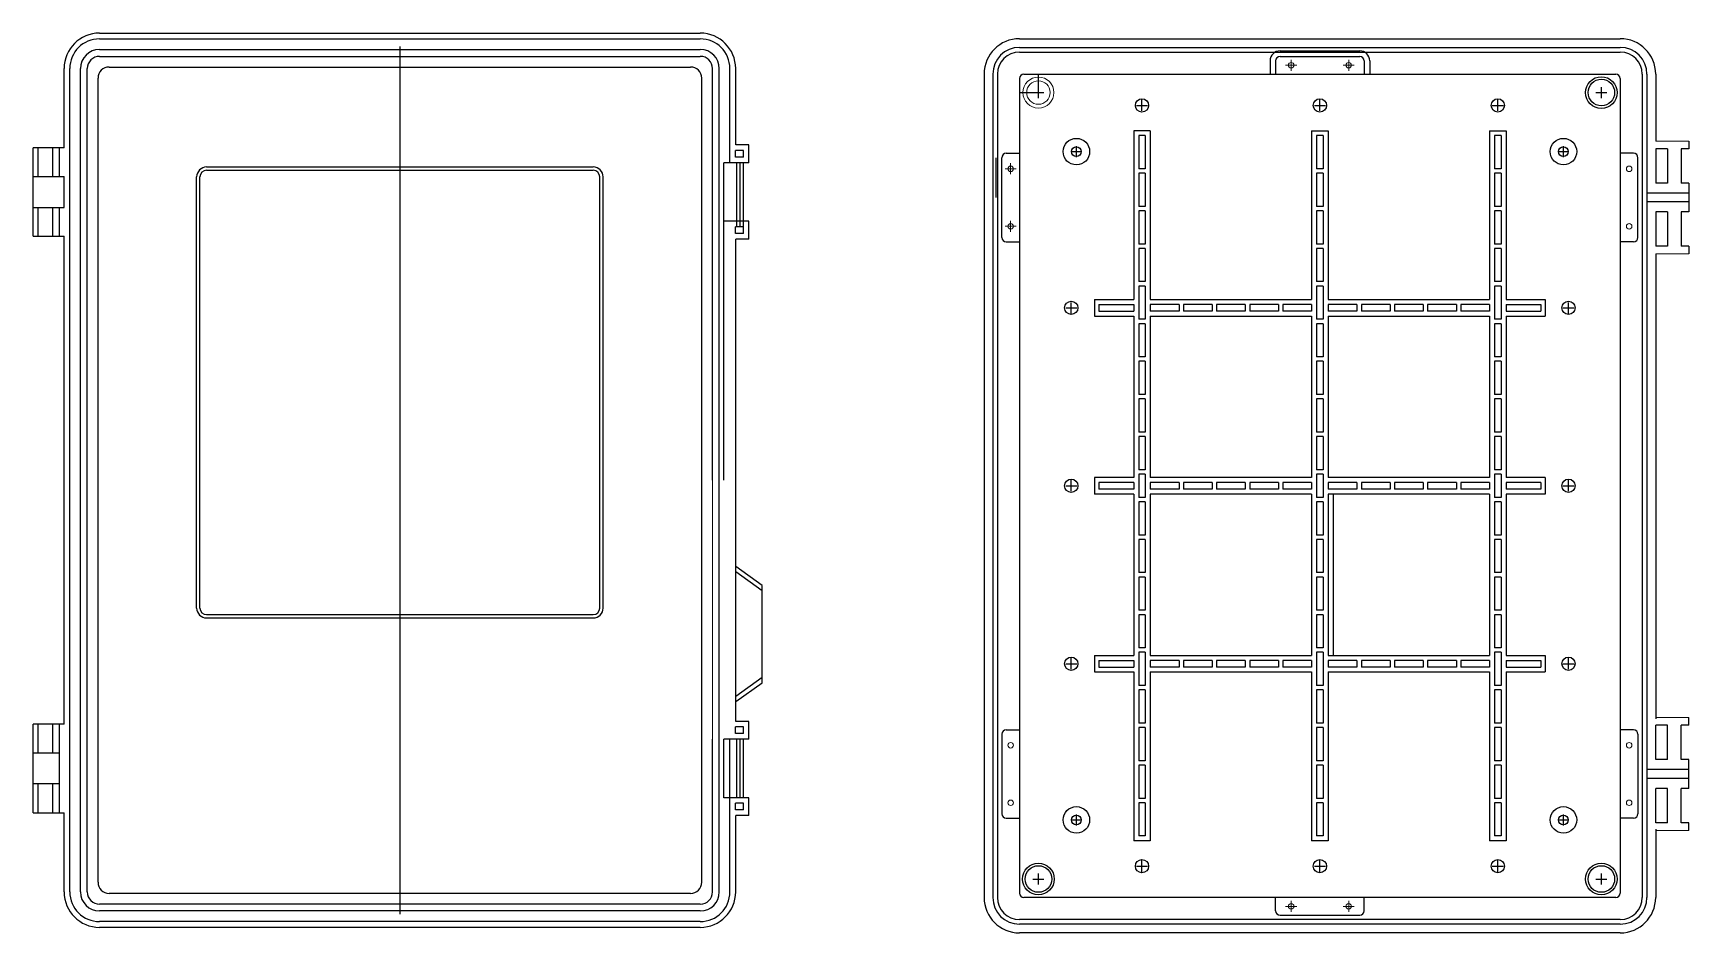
# Model space of a CAD drawing. Header units: millimetres. Extents: x 6926 to 7674, y 266 to 672.
import ezdxf

# ---------------------------------------------------------------- set-up
doc = ezdxf.new("R2010")
doc.units = ezdxf.units.MM

msp = doc.modelspace()

# ---------------------------------------------------------------- linework, layer by layer
at = {"color": 7}
for p, q in [((6955.64, 672.34), (7227.14, 672.34)), ((6955.64, 669.74), (7227.14, 669.74)), ((7091.39, 666.34), (7091.39, 274.24)), ((6955.64, 664.94), (7227.14, 664.94)), ((6955.64, 661.84), (7227.14, 661.84)), ((6939.64, 620.54), (6939.64, 656.34)), ((6942.24, 284.24), (6942.24, 656.34)), ((6947.04, 284.24), (6947.04, 656.34)), ((6950.14, 284.24), (6950.14, 656.34)), ((6954.99, 288.59), (6954.99, 651.99)), ((6959.99, 656.99), (7222.79, 656.99)), ((7227.79, 288.59), (7227.79, 651.99)), ((7232.64, 470.29), (7232.64, 656.34)), ((7235.74, 470.29), (7235.74, 656.34)), ((7240.54, 613.79), (7240.54, 656.34)), ((7243.14, 621.79), (7243.14, 656.34)), ((7249.14, 621.79), (7243.14, 621.79)), ((7249.14, 613.79), (7249.14, 621.79)), ((6925.64, 580.54), (6925.64, 620.54)), ((6939.64, 620.54), (6925.64, 620.54)), ((6927.89, 607.54), (6927.89, 620.54)), ((6927.89, 607.54), (6927.89, 620.54)), ((6934.59, 607.54), (6934.59, 620.54)), ((6937.64, 607.54), (6937.64, 620.54)), ((7237.79, 470.29), (7237.79, 613.79)), ((7249.14, 613.79), (7237.79, 613.79)), ((7246.64, 619.29), (7242.99, 619.29)), ((7242.99, 616.29), (7242.99, 619.29)), ((7246.64, 616.29), (7242.99, 616.29)), ((7243.64, 584.79), (7243.64, 613.79)), ((7245.14, 584.79), (7245.14, 613.79)), ((7246.64, 616.29), (7246.64, 619.29)), ((7246.64, 584.79), (7246.64, 613.79)), ((6925.64, 607.54), (6939.64, 607.54)), ((6939.64, 593.54), (6939.64, 607.54)), ((6999.54, 412.54), (6999.54, 607.34)), ((7001.04, 412.54), (7001.04, 607.34)), ((7004.04, 611.84), (7178.74, 611.84)), ((7004.04, 610.34), (7178.74, 610.34)), ((7181.74, 412.54), (7181.74, 607.34)), ((7183.24, 412.54), (7183.24, 607.34)), ((6925.64, 593.54), (6939.64, 593.54)), ((6927.89, 580.54), (6927.89, 593.54)), ((6927.89, 580.54), (6927.89, 593.54)), ((6934.59, 580.54), (6934.59, 593.54)), ((6937.64, 580.54), (6937.64, 593.54)), ((7235.74, 353.29), (7235.74, 587.29)), ((7240.49, 587.29), (7237.79, 587.29)), ((7249.14, 587.29), (7240.49, 587.29)), ((7246.64, 584.79), (7242.99, 584.79)), ((7242.99, 581.79), (7242.99, 584.79)), ((7246.64, 581.79), (7246.64, 584.79)), ((7249.14, 579.29), (7249.14, 587.29)), ((6925.64, 580.54), (6939.64, 580.54)), ((6939.64, 470.29), (6939.64, 580.54)), ((7246.64, 581.79), (7242.99, 581.79)), ((7243.14, 361.29), (7243.14, 579.29)), ((7249.14, 579.29), (7243.14, 579.29)), ((6939.64, 360.04), (6939.64, 575.54)), ((7255.14, 422.79), (7243.14, 431.29)), ((7255.14, 420.34), (7243.14, 428.84)), ((7255.14, 378.79), (7255.14, 422.79)), ((7004.04, 409.54), (7178.74, 409.54)), ((7004.04, 408.04), (7178.74, 408.04)), ((7243.14, 372.74), (7255.14, 381.24)), ((7243.14, 370.29), (7255.14, 378.79)), ((6925.64, 333.04), (6925.64, 360.04)), ((6939.64, 360.04), (6925.64, 360.04)), ((6927.89, 347.04), (6927.89, 360.04)), ((6934.59, 347.04), (6934.59, 360.04)), ((6937.64, 333.04), (6937.64, 360.04)), ((7249.14, 361.29), (7243.14, 361.29)), ((7249.14, 353.29), (7249.14, 361.29)), ((7232.64, 284.24), (7232.64, 353.29)), ((7235.74, 284.24), (7235.74, 353.29)), ((7249.14, 353.29), (7237.79, 353.29)), ((7237.79, 326.79), (7237.79, 353.29)), ((7240.54, 284.24), (7240.54, 353.29)), ((7246.64, 358.79), (7242.99, 358.79)), ((7242.99, 355.79), (7242.99, 358.79)), ((7246.64, 355.79), (7242.99, 355.79)), ((7243.64, 326.79), (7243.64, 353.29)), ((7245.14, 326.79), (7245.14, 353.29)), ((7246.64, 355.79), (7246.64, 358.79)), ((7246.64, 326.79), (7246.64, 353.29)), ((6925.64, 347.04), (6937.64, 347.04)), ((6925.64, 320.04), (6925.64, 333.04)), ((6937.64, 333.04), (6925.64, 333.04)), ((6927.89, 320.04), (6927.89, 333.04)), ((6934.59, 320.04), (6934.59, 333.04)), ((6937.64, 320.04), (6937.64, 333.04)), ((7249.14, 326.79), (7237.79, 326.79)), ((7246.64, 324.29), (7242.99, 324.29)), ((7242.99, 321.29), (7242.99, 324.29)), ((7246.64, 321.29), (7246.64, 324.29)), ((7249.14, 318.79), (7249.14, 326.79)), ((6925.64, 320.04), (6939.64, 320.04)), ((6939.64, 284.24), (6939.64, 320.04)), ((7246.64, 321.29), (7242.99, 321.29)), ((7243.14, 284.24), (7243.14, 318.79)), ((7249.14, 318.79), (7243.14, 318.79)), ((7227.14, 278.74), (6955.64, 278.74)), ((7222.79, 283.59), (6959.99, 283.59)), ((7227.14, 275.64), (6955.64, 275.64)), ((7227.14, 270.84), (6955.64, 270.84)), ((7227.14, 268.24), (6955.64, 268.24))]:
    msp.add_line(p, q, dxfattribs=at)
for p, q in [((7371.41, 669.83), (7642.91, 669.83)), ((7371.41, 665.88), (7642.91, 665.88)), ((7371.41, 663.78), (7642.91, 663.78)), ((7484.66, 659.83), (7484.66, 653.83)), ((7487.16, 659.83), (7487.16, 653.83)), ((7489.16, 664.33), (7525.16, 664.33)), ((7489.16, 661.83), (7525.16, 661.83)), ((7527.16, 659.83), (7527.16, 653.83)), ((7529.66, 659.83), (7529.66, 653.83)), ((7355.41, 653.83), (7355.41, 612.03)), ((7359.36, 653.83), (7359.36, 281.73)), ((7361.46, 653.83), (7361.46, 281.73)), ((7371.41, 651.83), (7371.41, 605.78)), ((7373.41, 653.83), (7640.91, 653.83)), ((7379.96, 642.98), (7379.96, 653.83)), ((7642.91, 651.83), (7642.91, 337.53)), ((7642.91, 651.83), (7642.91, 605.78)), ((7652.86, 653.83), (7652.86, 281.73)), ((7654.96, 653.83), (7654.96, 281.73)), ((7658.91, 653.83), (7658.91, 623.53)), ((7371.41, 645.48), (7371.41, 337.53)), ((7371.41, 645.48), (7382.46, 645.48)), ((7631.86, 645.48), (7636.86, 645.48)), ((7634.36, 642.98), (7634.36, 647.98)), ((7424.26, 639.68), (7429.26, 639.68)), ((7426.76, 637.18), (7426.76, 642.18)), ((7504.66, 639.68), (7509.66, 639.68)), ((7507.16, 637.18), (7507.16, 642.18)), ((7585.06, 639.68), (7590.06, 639.68)), ((7587.56, 637.18), (7587.56, 642.18)), ((7397.11, 616.28), (7397.11, 621.28)), ((7423.01, 628.18), (7423.01, 551.93)), ((7430.51, 628.18), (7423.01, 628.18)), ((7428.26, 626.03), (7425.26, 626.03)), ((7425.26, 626.03), (7425.26, 611.03)), ((7428.26, 626.03), (7428.26, 611.03)), ((7430.51, 628.18), (7430.51, 551.93)), ((7503.41, 628.18), (7510.91, 628.18)), ((7503.41, 628.18), (7503.41, 551.93)), ((7505.66, 626.03), (7505.66, 611.03)), ((7508.66, 626.03), (7505.66, 626.03)), ((7508.66, 626.03), (7508.66, 611.03)), ((7510.91, 628.18), (7510.91, 551.93)), ((7583.81, 628.18), (7583.81, 551.93)), ((7583.81, 628.18), (7591.31, 628.18)), ((7589.06, 626.03), (7586.06, 626.03)), ((7586.06, 626.03), (7586.06, 611.03)), ((7589.06, 626.03), (7589.06, 611.03)), ((7591.31, 628.18), (7591.31, 551.93)), ((7617.21, 616.28), (7617.21, 621.28)), ((7673.91, 623.53), (7673.91, 620.03)), ((7360.91, 598.03), (7360.91, 616.03)), ((7363.41, 598.03), (7363.41, 616.03)), ((7365.41, 618.03), (7371.41, 618.03)), ((7394.61, 618.78), (7399.61, 618.78)), ((7614.71, 618.78), (7619.71, 618.78)), ((7648.91, 618.03), (7642.91, 618.03)), ((7650.91, 598.03), (7650.91, 616.03)), ((7658.91, 620.03), (7658.91, 604.53)), ((7664.21, 620.03), (7658.91, 620.03)), ((7664.21, 620.03), (7664.21, 604.53)), ((7673.91, 620.03), (7670.41, 620.03)), ((7670.41, 620.03), (7670.41, 604.53)), ((7355.41, 612.03), (7355.41, 323.53)), ((7428.26, 611.03), (7425.26, 611.03)), ((7425.26, 609.03), (7425.26, 594.03)), ((7428.26, 609.03), (7425.26, 609.03)), ((7428.26, 609.03), (7428.26, 594.03)), ((7508.66, 611.03), (7505.66, 611.03)), ((7508.66, 609.03), (7505.66, 609.03)), ((7505.66, 609.03), (7505.66, 594.03)), ((7508.66, 609.03), (7508.66, 594.03)), ((7589.06, 611.03), (7586.06, 611.03)), ((7586.06, 609.03), (7586.06, 594.03)), ((7589.06, 609.03), (7586.06, 609.03)), ((7589.06, 609.03), (7589.06, 594.03)), ((7673.91, 600.03), (7654.86, 600.03)), ((7664.21, 604.53), (7658.91, 604.53)), ((7673.91, 604.53), (7670.41, 604.53)), ((7673.91, 604.53), (7673.91, 591.53)), ((7363.41, 580.03), (7363.41, 598.03)), ((7428.26, 594.03), (7425.26, 594.03)), ((7428.26, 592.03), (7425.26, 592.03)), ((7425.26, 592.03), (7425.26, 577.03)), ((7428.26, 592.03), (7428.26, 577.03)), ((7508.66, 594.03), (7505.66, 594.03)), ((7505.66, 592.03), (7505.66, 577.03)), ((7508.66, 592.03), (7505.66, 592.03)), ((7508.66, 592.03), (7508.66, 577.03)), ((7589.06, 594.03), (7586.06, 594.03)), ((7589.06, 592.03), (7586.06, 592.03)), ((7586.06, 592.03), (7586.06, 577.03)), ((7589.06, 592.03), (7589.06, 577.03)), ((7650.91, 580.03), (7650.91, 598.03)), ((7673.91, 596.03), (7654.86, 596.03)), ((7658.91, 591.53), (7658.91, 576.03)), ((7664.21, 591.53), (7658.91, 591.53)), ((7664.21, 591.53), (7664.21, 576.03)), ((7670.41, 591.53), (7670.41, 576.03)), ((7673.91, 591.53), (7670.41, 591.53)), ((7365.41, 578.03), (7371.41, 578.03)), ((7428.26, 577.03), (7425.26, 577.03)), ((7508.66, 577.03), (7505.66, 577.03)), ((7589.06, 577.03), (7586.06, 577.03)), ((7648.91, 578.03), (7642.91, 578.03)), ((7428.26, 575.03), (7425.26, 575.03)), ((7425.26, 575.03), (7425.26, 560.03)), ((7428.26, 575.03), (7428.26, 560.03)), ((7505.66, 575.03), (7505.66, 560.03)), ((7508.66, 575.03), (7505.66, 575.03)), ((7508.66, 575.03), (7508.66, 560.03)), ((7589.06, 575.03), (7586.06, 575.03)), ((7586.06, 575.03), (7586.06, 560.03)), ((7589.06, 575.03), (7589.06, 560.03)), ((7664.21, 576.03), (7658.91, 576.03)), ((7658.91, 572.53), (7658.91, 362.53)), ((7673.91, 576.03), (7670.41, 576.03)), ((7673.91, 576.03), (7673.91, 572.53)), ((7428.26, 560.03), (7425.26, 560.03)), ((7425.26, 558.03), (7425.26, 543.03)), ((7428.26, 558.03), (7425.26, 558.03)), ((7428.26, 558.03), (7428.26, 543.03)), ((7508.66, 560.03), (7505.66, 560.03)), ((7508.66, 558.03), (7505.66, 558.03)), ((7505.66, 558.03), (7505.66, 543.03)), ((7508.66, 558.03), (7508.66, 543.03)), ((7589.06, 560.03), (7586.06, 560.03)), ((7586.06, 558.03), (7586.06, 543.03)), ((7589.06, 558.03), (7586.06, 558.03)), ((7589.06, 558.03), (7589.06, 543.03)), ((7392.31, 548.18), (7397.31, 548.18)), ((7394.81, 545.68), (7394.81, 550.68)), ((7405.31, 551.93), (7423.01, 551.93)), ((7405.31, 551.93), (7405.31, 544.43)), ((7407.31, 549.68), (7407.31, 546.68)), ((7407.31, 549.68), (7423.01, 549.68)), ((7407.31, 546.68), (7423.01, 546.68)), ((7423.01, 549.68), (7423.01, 546.68)), ((7430.51, 551.93), (7503.41, 551.93)), ((7443.49, 549.68), (7430.51, 549.68)), ((7430.51, 549.68), (7430.51, 548.18)), ((7430.51, 548.18), (7430.51, 546.68)), ((7443.49, 546.68), (7430.51, 546.68)), ((7443.49, 549.68), (7443.49, 546.68)), ((7445.49, 549.68), (7445.49, 546.68)), ((7458.47, 549.68), (7445.49, 549.68)), ((7446.58, 549.68), (7445.49, 549.68)), ((7458.47, 546.68), (7445.49, 546.68)), ((7446.58, 546.68), (7445.49, 546.68)), ((7458.47, 549.68), (7458.47, 546.68)), ((7473.45, 549.68), (7460.47, 549.68)), ((7460.47, 549.68), (7460.47, 546.68)), ((7473.45, 546.68), (7460.47, 546.68)), ((7464.81, 546.68), (7460.47, 546.68)), ((7473.45, 549.68), (7473.45, 546.68)), ((7475.45, 549.68), (7475.45, 546.68)), ((7488.43, 549.68), (7475.45, 549.68)), ((7488.43, 546.68), (7475.45, 546.68)), ((7488.43, 549.68), (7485.18, 549.68)), ((7488.43, 546.68), (7485.18, 546.68)), ((7488.43, 549.68), (7488.43, 546.68)), ((7490.43, 549.68), (7490.43, 546.68)), ((7503.41, 549.68), (7490.43, 549.68)), ((7503.41, 546.68), (7490.43, 546.68)), ((7503.41, 549.68), (7503.41, 548.18)), ((7503.41, 548.18), (7503.41, 546.68)), ((7510.91, 551.93), (7583.81, 551.93)), ((7510.91, 549.68), (7510.91, 548.18)), ((7523.89, 549.68), (7510.91, 549.68)), ((7510.91, 548.18), (7510.91, 546.68)), ((7523.89, 546.68), (7510.91, 546.68)), ((7523.89, 549.68), (7523.89, 546.68)), ((7526.98, 549.68), (7525.89, 549.68)), ((7538.87, 549.68), (7525.89, 549.68)), ((7525.89, 549.68), (7525.89, 546.68)), ((7526.98, 546.68), (7525.89, 546.68)), ((7538.87, 546.68), (7525.89, 546.68)), ((7538.87, 549.68), (7538.87, 546.68)), ((7540.87, 549.68), (7540.87, 546.68)), ((7553.85, 549.68), (7540.87, 549.68)), ((7545.21, 546.68), (7540.87, 546.68)), ((7553.85, 546.68), (7540.87, 546.68)), ((7553.85, 549.68), (7553.85, 546.68)), ((7568.83, 549.68), (7555.85, 549.68)), ((7555.85, 549.68), (7555.85, 546.68)), ((7568.83, 546.68), (7555.85, 546.68)), ((7568.83, 549.68), (7565.58, 549.68)), ((7568.83, 546.68), (7565.58, 546.68)), ((7568.83, 549.68), (7568.83, 546.68)), ((7583.81, 549.68), (7570.83, 549.68)), ((7570.83, 549.68), (7570.83, 546.68)), ((7583.81, 546.68), (7570.83, 546.68)), ((7583.81, 549.68), (7583.81, 548.18)), ((7583.81, 548.18), (7583.81, 546.68)), ((7591.31, 551.93), (7609.01, 551.93)), ((7591.31, 549.68), (7591.31, 546.68)), ((7591.31, 549.68), (7607.01, 549.68)), ((7591.31, 546.68), (7607.01, 546.68)), ((7607.01, 549.68), (7607.01, 546.68)), ((7609.01, 551.93), (7609.01, 544.43)), ((7617.01, 548.18), (7622.01, 548.18)), ((7619.51, 545.68), (7619.51, 550.68)), ((7405.31, 544.43), (7423.01, 544.43)), ((7423.01, 544.43), (7423.01, 471.53)), ((7428.26, 543.03), (7425.26, 543.03)), ((7425.26, 541.03), (7425.26, 526.03)), ((7428.26, 541.03), (7425.26, 541.03)), ((7428.26, 541.03), (7428.26, 526.03)), ((7430.51, 544.43), (7430.51, 471.53)), ((7430.51, 544.43), (7503.41, 544.43)), ((7503.41, 544.43), (7503.41, 471.53)), ((7508.66, 543.03), (7505.66, 543.03)), ((7508.66, 541.03), (7505.66, 541.03)), ((7505.66, 541.03), (7505.66, 526.03)), ((7508.66, 541.03), (7508.66, 526.03)), ((7510.91, 544.43), (7583.81, 544.43)), ((7510.91, 544.43), (7510.91, 471.53)), ((7583.81, 544.43), (7583.81, 471.53)), ((7589.06, 543.03), (7586.06, 543.03)), ((7589.06, 541.03), (7586.06, 541.03)), ((7586.06, 541.03), (7586.06, 526.03)), ((7589.06, 541.03), (7589.06, 526.03)), ((7591.31, 544.43), (7609.01, 544.43)), ((7591.31, 544.43), (7591.31, 471.53)), ((7428.26, 526.03), (7425.26, 526.03)), ((7428.26, 524.03), (7425.26, 524.03)), ((7425.26, 524.03), (7425.26, 509.03)), ((7428.26, 524.03), (7428.26, 509.03)), ((7508.66, 526.03), (7505.66, 526.03)), ((7505.66, 524.03), (7505.66, 509.03)), ((7508.66, 524.03), (7505.66, 524.03)), ((7508.66, 524.03), (7508.66, 509.03)), ((7589.06, 526.03), (7586.06, 526.03)), ((7589.06, 524.03), (7586.06, 524.03)), ((7586.06, 524.03), (7586.06, 509.03)), ((7589.06, 524.03), (7589.06, 509.03)), ((7428.26, 509.03), (7425.26, 509.03)), ((7508.66, 509.03), (7505.66, 509.03)), ((7589.06, 509.03), (7586.06, 509.03)), ((7428.26, 507.03), (7425.26, 507.03)), ((7425.26, 507.03), (7425.26, 492.03)), ((7428.26, 507.03), (7428.26, 492.03)), ((7505.66, 507.03), (7505.66, 492.03)), ((7508.66, 507.03), (7505.66, 507.03)), ((7508.66, 507.03), (7508.66, 492.03)), ((7589.06, 507.03), (7586.06, 507.03)), ((7586.06, 507.03), (7586.06, 492.03)), ((7589.06, 507.03), (7589.06, 492.03)), ((7428.26, 492.03), (7425.26, 492.03)), ((7425.26, 490.03), (7425.26, 475.03)), ((7428.26, 490.03), (7425.26, 490.03)), ((7428.26, 490.03), (7428.26, 475.03)), ((7508.66, 492.03), (7505.66, 492.03)), ((7508.66, 490.03), (7505.66, 490.03)), ((7505.66, 490.03), (7505.66, 475.03)), ((7508.66, 490.03), (7508.66, 475.03)), ((7589.06, 492.03), (7586.06, 492.03)), ((7586.06, 490.03), (7586.06, 475.03)), ((7589.06, 490.03), (7586.06, 490.03)), ((7589.06, 490.03), (7589.06, 475.03)), ((7405.31, 471.53), (7405.31, 464.03)), ((7423.01, 471.53), (7405.31, 471.53)), ((7428.26, 475.03), (7425.26, 475.03)), ((7428.26, 473.03), (7425.26, 473.03)), ((7425.26, 473.03), (7425.26, 462.53)), ((7428.26, 473.03), (7428.26, 462.53)), ((7503.41, 471.53), (7430.51, 471.53)), ((7508.66, 475.03), (7505.66, 475.03)), ((7505.66, 473.03), (7505.66, 462.53)), ((7508.66, 473.03), (7505.66, 473.03)), ((7508.66, 473.03), (7508.66, 462.53)), ((7583.81, 471.53), (7510.91, 471.53)), ((7589.06, 475.03), (7586.06, 475.03)), ((7589.06, 473.03), (7586.06, 473.03)), ((7586.06, 473.03), (7586.06, 462.53)), ((7589.06, 473.03), (7589.06, 462.53)), ((7609.01, 471.53), (7591.31, 471.53)), ((7609.01, 471.53), (7609.01, 464.03)), ((7392.31, 467.78), (7397.31, 467.78)), ((7394.81, 465.28), (7394.81, 470.28)), ((7423.01, 464.03), (7405.31, 464.03)), ((7407.31, 469.28), (7407.31, 466.28)), ((7423.01, 469.28), (7407.31, 469.28)), ((7423.01, 466.28), (7407.31, 466.28)), ((7423.01, 469.28), (7423.01, 466.28)), ((7423.01, 464.03), (7423.01, 391.13)), ((7430.51, 469.28), (7430.51, 467.78)), ((7443.49, 469.28), (7430.51, 469.28)), ((7430.51, 467.78), (7430.51, 466.28)), ((7443.49, 466.28), (7430.51, 466.28)), ((7503.41, 464.03), (7430.51, 464.03)), ((7430.51, 464.03), (7430.51, 391.13)), ((7443.49, 469.28), (7443.49, 466.28)), ((7446.58, 469.28), (7445.49, 469.28)), ((7458.47, 469.28), (7445.49, 469.28)), ((7445.49, 469.28), (7445.49, 466.28)), ((7446.58, 466.28), (7445.49, 466.28)), ((7458.47, 466.28), (7445.49, 466.28)), ((7458.47, 469.28), (7458.47, 466.28)), ((7460.47, 469.28), (7460.47, 466.28)), ((7473.45, 469.28), (7460.47, 469.28)), ((7464.81, 466.28), (7460.47, 466.28)), ((7473.45, 466.28), (7460.47, 466.28)), ((7473.45, 469.28), (7473.45, 466.28)), ((7488.43, 469.28), (7475.45, 469.28)), ((7475.45, 469.28), (7475.45, 466.28)), ((7488.43, 466.28), (7475.45, 466.28)), ((7488.43, 469.28), (7485.18, 469.28)), ((7488.43, 466.28), (7485.18, 466.28)), ((7488.43, 469.28), (7488.43, 466.28)), ((7503.41, 469.28), (7490.43, 469.28)), ((7490.43, 469.28), (7490.43, 466.28)), ((7503.41, 466.28), (7490.43, 466.28)), ((7503.41, 469.28), (7503.41, 467.78)), ((7503.41, 467.78), (7503.41, 466.28)), ((7503.41, 464.03), (7503.41, 391.13)), ((7523.89, 469.28), (7510.91, 469.28)), ((7510.91, 469.28), (7510.91, 467.78)), ((7510.91, 467.78), (7510.91, 466.28)), ((7523.89, 466.28), (7510.91, 466.28)), ((7583.81, 464.03), (7510.91, 464.03)), ((7510.91, 464.03), (7510.91, 391.13)), ((7513.09, 464.03), (7513.09, 391.13)), ((7523.89, 469.28), (7523.89, 466.28)), ((7525.89, 469.28), (7525.89, 466.28)), ((7538.87, 469.28), (7525.89, 469.28)), ((7526.98, 469.28), (7525.89, 469.28)), ((7538.87, 466.28), (7525.89, 466.28)), ((7526.98, 466.28), (7525.89, 466.28)), ((7538.87, 469.28), (7538.87, 466.28)), ((7553.85, 469.28), (7540.87, 469.28)), ((7540.87, 469.28), (7540.87, 466.28)), ((7553.85, 466.28), (7540.87, 466.28)), ((7545.21, 466.28), (7540.87, 466.28)), ((7553.85, 469.28), (7553.85, 466.28)), ((7555.85, 469.28), (7555.85, 466.28)), ((7568.83, 469.28), (7555.85, 469.28)), ((7568.83, 466.28), (7555.85, 466.28)), ((7568.83, 469.28), (7565.58, 469.28)), ((7568.83, 466.28), (7565.58, 466.28)), ((7568.83, 469.28), (7568.83, 466.28)), ((7570.83, 469.28), (7570.83, 466.28)), ((7583.81, 469.28), (7570.83, 469.28)), ((7583.81, 466.28), (7570.83, 466.28)), ((7583.81, 469.28), (7583.81, 467.78)), ((7583.81, 467.78), (7583.81, 466.28)), ((7583.81, 464.03), (7583.81, 391.13)), ((7607.01, 469.28), (7591.31, 469.28)), ((7591.31, 469.28), (7591.31, 466.28)), ((7607.01, 466.28), (7591.31, 466.28)), ((7609.01, 464.03), (7591.31, 464.03)), ((7591.31, 464.03), (7591.31, 391.13)), ((7607.01, 469.28), (7607.01, 466.28)), ((7617.01, 467.78), (7622.01, 467.78)), ((7619.51, 465.28), (7619.51, 470.28)), ((7428.26, 462.53), (7425.26, 462.53)), ((7428.26, 460.53), (7425.26, 460.53)), ((7425.26, 460.53), (7425.26, 445.53)), ((7428.26, 460.53), (7428.26, 445.53)), ((7508.66, 462.53), (7505.66, 462.53)), ((7505.66, 460.53), (7505.66, 445.53)), ((7508.66, 460.53), (7505.66, 460.53)), ((7508.66, 460.53), (7508.66, 445.53)), ((7589.06, 462.53), (7586.06, 462.53)), ((7589.06, 460.53), (7586.06, 460.53)), ((7586.06, 460.53), (7586.06, 445.53)), ((7589.06, 460.53), (7589.06, 445.53)), ((7428.26, 445.53), (7425.26, 445.53)), ((7425.26, 443.53), (7425.26, 428.53)), ((7428.26, 443.53), (7425.26, 443.53)), ((7428.26, 443.53), (7428.26, 428.53)), ((7508.66, 445.53), (7505.66, 445.53)), ((7508.66, 443.53), (7505.66, 443.53)), ((7505.66, 443.53), (7505.66, 428.53)), ((7508.66, 443.53), (7508.66, 428.53)), ((7589.06, 445.53), (7586.06, 445.53)), ((7586.06, 443.53), (7586.06, 428.53)), ((7589.06, 443.53), (7586.06, 443.53)), ((7589.06, 443.53), (7589.06, 428.53)), ((7428.26, 428.53), (7425.26, 428.53)), ((7425.26, 426.53), (7425.26, 411.53)), ((7428.26, 426.53), (7425.26, 426.53)), ((7428.26, 426.53), (7428.26, 411.53)), ((7508.66, 428.53), (7505.66, 428.53)), ((7508.66, 426.53), (7505.66, 426.53)), ((7505.66, 426.53), (7505.66, 411.53)), ((7508.66, 426.53), (7508.66, 411.53)), ((7589.06, 428.53), (7586.06, 428.53)), ((7586.06, 426.53), (7586.06, 411.53)), ((7589.06, 426.53), (7586.06, 426.53)), ((7589.06, 426.53), (7589.06, 411.53)), ((7428.26, 411.53), (7425.26, 411.53)), ((7428.26, 409.53), (7425.26, 409.53)), ((7425.26, 409.53), (7425.26, 394.53)), ((7428.26, 409.53), (7428.26, 394.53)), ((7508.66, 411.53), (7505.66, 411.53)), ((7505.66, 409.53), (7505.66, 394.53)), ((7508.66, 409.53), (7505.66, 409.53)), ((7508.66, 409.53), (7508.66, 394.53)), ((7589.06, 411.53), (7586.06, 411.53)), ((7589.06, 409.53), (7586.06, 409.53)), ((7586.06, 409.53), (7586.06, 394.53)), ((7589.06, 409.53), (7589.06, 394.53)), ((7394.81, 384.88), (7394.81, 389.88)), ((7405.31, 391.13), (7423.01, 391.13)), ((7405.31, 391.13), (7405.31, 383.63)), ((7428.26, 394.53), (7425.26, 394.53)), ((7428.26, 392.53), (7425.26, 392.53)), ((7425.26, 392.53), (7425.26, 377.53)), ((7428.26, 392.53), (7428.26, 377.53)), ((7430.51, 391.13), (7503.41, 391.13)), ((7508.66, 394.53), (7505.66, 394.53)), ((7505.66, 392.53), (7505.66, 377.53)), ((7508.66, 392.53), (7505.66, 392.53)), ((7508.66, 392.53), (7508.66, 377.53)), ((7510.91, 391.13), (7583.81, 391.13)), ((7589.06, 394.53), (7586.06, 394.53)), ((7589.06, 392.53), (7586.06, 392.53)), ((7586.06, 392.53), (7586.06, 377.53)), ((7589.06, 392.53), (7589.06, 377.53)), ((7591.31, 391.13), (7609.01, 391.13)), ((7609.01, 391.13), (7609.01, 383.63)), ((7619.51, 384.88), (7619.51, 389.88)), ((7392.31, 387.38), (7397.31, 387.38)), ((7405.31, 383.63), (7423.01, 383.63)), ((7407.31, 388.88), (7407.31, 385.88)), ((7407.31, 388.88), (7423.01, 388.88)), ((7407.31, 385.88), (7423.01, 385.88)), ((7423.01, 388.88), (7423.01, 385.88)), ((7423.01, 383.63), (7423.01, 307.38)), ((7443.49, 388.88), (7430.51, 388.88)), ((7430.51, 388.88), (7430.51, 387.38)), ((7430.51, 387.38), (7430.51, 385.88)), ((7443.49, 385.88), (7430.51, 385.88)), ((7430.51, 383.63), (7430.51, 307.38)), ((7430.51, 383.63), (7503.41, 383.63)), ((7443.49, 388.88), (7443.49, 385.88)), ((7445.49, 388.88), (7445.49, 385.88)), ((7458.47, 388.88), (7445.49, 388.88)), ((7446.58, 388.88), (7445.49, 388.88)), ((7458.47, 385.88), (7445.49, 385.88)), ((7446.58, 385.88), (7445.49, 385.88)), ((7458.47, 388.88), (7458.47, 385.88)), ((7473.45, 388.88), (7460.47, 388.88)), ((7460.47, 388.88), (7460.47, 385.88)), ((7473.45, 385.88), (7460.47, 385.88)), ((7464.81, 385.88), (7460.47, 385.88)), ((7473.45, 388.88), (7473.45, 385.88)), ((7475.45, 388.88), (7475.45, 385.88)), ((7488.43, 388.88), (7475.45, 388.88)), ((7488.43, 385.88), (7475.45, 385.88)), ((7488.43, 388.88), (7485.18, 388.88)), ((7488.43, 385.88), (7485.18, 385.88)), ((7488.43, 388.88), (7488.43, 385.88)), ((7490.43, 388.88), (7490.43, 385.88)), ((7503.41, 388.88), (7490.43, 388.88)), ((7503.41, 385.88), (7490.43, 385.88)), ((7503.41, 388.88), (7503.41, 387.38)), ((7503.41, 387.38), (7503.41, 385.88)), ((7503.41, 383.63), (7503.41, 307.38)), ((7510.91, 388.88), (7510.91, 387.38)), ((7523.89, 388.88), (7510.91, 388.88)), ((7510.91, 387.38), (7510.91, 385.88)), ((7523.89, 385.88), (7510.91, 385.88)), ((7510.91, 383.63), (7583.81, 383.63)), ((7510.91, 383.63), (7510.91, 307.38)), ((7523.89, 388.88), (7523.89, 385.88)), ((7526.98, 388.88), (7525.89, 388.88)), ((7538.87, 388.88), (7525.89, 388.88)), ((7525.89, 388.88), (7525.89, 385.88)), ((7526.98, 385.88), (7525.89, 385.88)), ((7538.87, 385.88), (7525.89, 385.88)), ((7538.87, 388.88), (7538.87, 385.88)), ((7540.87, 388.88), (7540.87, 385.88)), ((7553.85, 388.88), (7540.87, 388.88)), ((7545.21, 385.88), (7540.87, 385.88)), ((7553.85, 385.88), (7540.87, 385.88)), ((7553.85, 388.88), (7553.85, 385.88)), ((7568.83, 388.88), (7555.85, 388.88)), ((7555.85, 388.88), (7555.85, 385.88)), ((7568.83, 385.88), (7555.85, 385.88)), ((7568.83, 388.88), (7565.58, 388.88)), ((7568.83, 385.88), (7565.58, 385.88)), ((7568.83, 388.88), (7568.83, 385.88)), ((7583.81, 388.88), (7570.83, 388.88)), ((7570.83, 388.88), (7570.83, 385.88)), ((7583.81, 385.88), (7570.83, 385.88)), ((7583.81, 388.88), (7583.81, 387.38)), ((7583.81, 387.38), (7583.81, 385.88)), ((7583.81, 383.63), (7583.81, 307.38)), ((7591.31, 388.88), (7591.31, 385.88)), ((7591.31, 388.88), (7607.01, 388.88)), ((7591.31, 385.88), (7607.01, 385.88)), ((7591.31, 383.63), (7609.01, 383.63)), ((7591.31, 383.63), (7591.31, 307.38)), ((7607.01, 388.88), (7607.01, 385.88)), ((7617.01, 387.38), (7622.01, 387.38)), ((7428.26, 377.53), (7425.26, 377.53)), ((7425.26, 375.53), (7425.26, 360.53)), ((7428.26, 375.53), (7425.26, 375.53)), ((7428.26, 375.53), (7428.26, 360.53)), ((7508.66, 377.53), (7505.66, 377.53)), ((7508.66, 375.53), (7505.66, 375.53)), ((7505.66, 375.53), (7505.66, 360.53)), ((7508.66, 375.53), (7508.66, 360.53)), ((7589.06, 377.53), (7586.06, 377.53)), ((7586.06, 375.53), (7586.06, 360.53)), ((7589.06, 375.53), (7586.06, 375.53)), ((7589.06, 375.53), (7589.06, 360.53)), ((7428.26, 360.53), (7425.26, 360.53)), ((7508.66, 360.53), (7505.66, 360.53)), ((7589.06, 360.53), (7586.06, 360.53)), ((7658.91, 344.03), (7658.91, 359.53)), ((7664.21, 359.53), (7658.91, 359.53)), ((7664.21, 344.03), (7664.21, 359.53)), ((7670.41, 344.03), (7670.41, 359.53)), ((7673.91, 359.53), (7670.41, 359.53)), ((7673.91, 359.53), (7673.91, 363.03)), ((7363.41, 355.53), (7363.41, 337.53)), ((7365.41, 357.53), (7371.41, 357.53)), ((7425.26, 358.53), (7425.26, 343.53)), ((7428.26, 358.53), (7425.26, 358.53)), ((7428.26, 358.53), (7428.26, 343.53)), ((7508.66, 358.53), (7505.66, 358.53)), ((7505.66, 358.53), (7505.66, 343.53)), ((7508.66, 358.53), (7508.66, 343.53)), ((7586.06, 358.53), (7586.06, 343.53)), ((7589.06, 358.53), (7586.06, 358.53)), ((7589.06, 358.53), (7589.06, 343.53)), ((7648.91, 357.53), (7642.91, 357.53)), ((7650.91, 355.53), (7650.91, 337.53)), ((7363.41, 337.53), (7363.41, 319.53)), ((7371.41, 337.53), (7371.41, 283.73)), ((7428.26, 343.53), (7425.26, 343.53)), ((7425.26, 341.53), (7425.26, 326.53)), ((7428.26, 341.53), (7425.26, 341.53)), ((7428.26, 341.53), (7428.26, 326.53)), ((7508.66, 343.53), (7505.66, 343.53)), ((7508.66, 341.53), (7505.66, 341.53)), ((7505.66, 341.53), (7505.66, 326.53)), ((7508.66, 341.53), (7508.66, 326.53)), ((7589.06, 343.53), (7586.06, 343.53)), ((7586.06, 341.53), (7586.06, 326.53)), ((7589.06, 341.53), (7586.06, 341.53)), ((7589.06, 341.53), (7589.06, 326.53)), ((7642.91, 337.53), (7642.91, 283.73)), ((7650.91, 337.53), (7650.91, 319.53)), ((7673.91, 339.53), (7654.86, 339.53)), ((7664.21, 344.03), (7658.91, 344.03)), ((7673.91, 344.03), (7670.41, 344.03)), ((7673.91, 331.03), (7673.91, 344.03)), ((7673.91, 335.53), (7654.86, 335.53)), ((7658.91, 315.53), (7658.91, 331.03)), ((7664.21, 331.03), (7658.91, 331.03)), ((7664.21, 315.53), (7664.21, 331.03)), ((7673.91, 331.03), (7670.41, 331.03)), ((7670.41, 315.53), (7670.41, 331.03)), ((7355.41, 323.53), (7355.41, 281.73)), ((7428.26, 326.53), (7425.26, 326.53)), ((7428.26, 324.53), (7425.26, 324.53)), ((7425.26, 324.53), (7425.26, 309.53)), ((7428.26, 324.53), (7428.26, 309.53)), ((7508.66, 326.53), (7505.66, 326.53)), ((7505.66, 324.53), (7505.66, 309.53)), ((7508.66, 324.53), (7505.66, 324.53)), ((7508.66, 324.53), (7508.66, 309.53)), ((7589.06, 326.53), (7586.06, 326.53)), ((7589.06, 324.53), (7586.06, 324.53)), ((7586.06, 324.53), (7586.06, 309.53)), ((7589.06, 324.53), (7589.06, 309.53)), ((7365.41, 317.53), (7371.41, 317.53)), ((7394.61, 316.78), (7399.61, 316.78)), ((7397.11, 314.28), (7397.11, 319.28)), ((7614.71, 316.78), (7619.71, 316.78)), ((7617.21, 314.28), (7617.21, 319.28)), ((7648.91, 317.53), (7642.91, 317.53)), ((7664.21, 315.53), (7658.91, 315.53)), ((7673.91, 315.53), (7670.41, 315.53)), ((7673.91, 312.03), (7673.91, 315.53)), ((7430.51, 307.38), (7423.01, 307.38)), ((7428.26, 309.53), (7425.26, 309.53)), ((7510.91, 307.38), (7503.41, 307.38)), ((7508.66, 309.53), (7505.66, 309.53)), ((7591.31, 307.38), (7583.81, 307.38)), ((7589.06, 309.53), (7586.06, 309.53)), ((7658.91, 312.53), (7658.91, 281.73)), ((7379.96, 287.58), (7379.96, 292.58)), ((7424.26, 295.88), (7429.26, 295.88)), ((7426.76, 293.38), (7426.76, 298.38)), ((7504.66, 295.88), (7509.66, 295.88)), ((7507.16, 293.38), (7507.16, 298.38)), ((7585.06, 295.88), (7590.06, 295.88)), ((7587.56, 293.38), (7587.56, 298.38)), ((7634.36, 287.58), (7634.36, 292.58)), ((7377.46, 290.08), (7382.46, 290.08)), ((7631.86, 290.08), (7636.86, 290.08)), ((7640.91, 281.73), (7373.41, 281.73)), ((7487.16, 275.73), (7487.16, 281.73)), ((7527.16, 275.73), (7527.16, 281.73)), ((7642.91, 271.78), (7371.41, 271.78)), ((7642.91, 269.68), (7371.41, 269.68)), ((7489.16, 273.73), (7525.16, 273.73)), ((7642.91, 265.73), (7371.41, 265.73))]:
    msp.add_line(p, q)
at = {"color": 0, "linetype": 'ByBlock', "lineweight": 5}
for p, q in [((7494.16, 655.33), (7494.16, 660.33)), ((7520.16, 655.33), (7520.16, 660.33)), ((7491.66, 657.83), (7496.66, 657.83)), ((7517.66, 657.83), (7522.66, 657.83)), ((7658.91, 623.53), (7673.91, 623.53)), ((7364.91, 611.03), (7369.91, 611.03)), ((7367.41, 608.53), (7367.41, 613.53)), ((7364.91, 585.03), (7369.91, 585.03)), ((7367.41, 582.53), (7367.41, 587.53)), ((7673.91, 572.53), (7658.91, 572.53)), ((7673.91, 363.03), (7658.91, 363.03)), ((7658.91, 312.03), (7673.91, 312.03)), ((7491.66, 277.73), (7496.66, 277.73)), ((7494.16, 280.23), (7494.16, 275.23)), ((7517.66, 277.73), (7522.66, 277.73)), ((7520.16, 280.23), (7520.16, 275.23))]:
    msp.add_line(p, q, dxfattribs=at)
at = {"color": 7, "linetype": 'ByBlock', "lineweight": 5}
msp.add_line((7232.64, 353.29), (7232.64, 470.29), dxfattribs=at)
at = {"color": 0, "linetype": 'ByBlock', "lineweight": 5}
for centre, radius in [((7494.16, 657.83), 1.25), ((7520.16, 657.83), 1.25), ((7379.96, 645.48), 7), ((7379.96, 645.48), 5.3), ((7367.41, 611.03), 1.25), ((7646.91, 611.03), 1.25), ((7367.41, 585.03), 1.25), ((7646.91, 585.03), 1.25), ((7367.41, 350.53), 1.25), ((7646.91, 350.53), 1.25), ((7367.41, 324.53), 1.25), ((7646.91, 324.53), 1.25), ((7494.16, 277.73), 1.25), ((7520.16, 277.73), 1.25)]:
    msp.add_circle(centre, radius, dxfattribs=at)
for centre, radius in [((7634.36, 645.48), 7.15), ((7634.36, 645.48), 6), ((7426.76, 639.68), 3), ((7507.16, 639.68), 3), ((7587.56, 639.68), 3), ((7397.11, 618.78), 6), ((7617.21, 618.78), 6), ((7397.11, 618.78), 2.2), ((7617.21, 618.78), 2.2), ((7394.81, 548.18), 3), ((7619.51, 548.18), 3), ((7394.81, 467.78), 3), ((7619.51, 467.78), 3), ((7394.81, 387.38), 3), ((7619.51, 387.38), 3), ((7397.11, 316.78), 6), ((7617.21, 316.78), 6), ((7397.11, 316.78), 2.2), ((7617.21, 316.78), 2.2), ((7379.96, 290.08), 7.15), ((7379.96, 290.08), 6), ((7426.76, 295.88), 3), ((7507.16, 295.88), 3), ((7587.56, 295.88), 3), ((7634.36, 290.08), 7.15), ((7634.36, 290.08), 6)]:
    msp.add_circle(centre, radius)
at = {"color": 7}
for centre, radius, start, end in [((6955.64, 656.34), 16, 90, 180), ((6955.64, 656.34), 13.4, 90, 180), ((7227.14, 656.34), 16, 0, 90), ((7227.14, 656.34), 13.4, 0, 90), ((6955.64, 656.34), 8.6, 90, 180), ((6955.64, 656.34), 5.5, 90, 180), ((7227.14, 656.34), 8.6, 0, 90), ((7227.14, 656.34), 5.5, 0, 90), ((6959.99, 651.99), 5, 90, 180), ((7222.79, 651.99), 5, 0, 90), ((7004.04, 607.34), 4.5, 90, 180), ((7004.04, 607.34), 3, 90, 180), ((7178.74, 607.34), 4.5, 0, 90), ((7178.74, 607.34), 3, 0, 90), ((7004.04, 412.54), 4.5, 180, 270), ((7004.04, 412.54), 3, 180, 270), ((7178.74, 412.54), 3, 270, 360), ((7178.74, 412.54), 4.5, 270, 360), ((6959.99, 288.59), 5, 180, 270), ((7222.79, 288.59), 5, 270, 0), ((6955.64, 284.24), 16, 180, 270), ((6955.64, 284.24), 13.4, 180, 270), ((6955.64, 284.24), 8.6, 180, 270), ((6955.64, 284.24), 5.5, 180, 270), ((7227.14, 284.24), 16, 270, 0), ((7227.14, 284.24), 13.4, 270, 0), ((7227.14, 284.24), 8.6, 270, 0), ((7227.14, 284.24), 5.5, 270, 0)]:
    msp.add_arc(centre, radius, start, end, dxfattribs=at)
for centre, radius, start, end in [((7371.41, 653.83), 16, 90, 180), ((7642.91, 653.83), 16, 360, 90), ((7371.41, 653.83), 12.05, 90, 180), ((7371.41, 653.83), 9.95, 90, 180), ((7489.16, 659.83), 4.5, 90, 180), ((7489.16, 659.83), 2, 90, 180), ((7525.16, 659.83), 4.5, 360, 90), ((7525.16, 659.83), 2, 360, 90), ((7642.91, 653.83), 12.05, 360, 90), ((7642.91, 653.83), 9.95, 360, 90), ((7373.41, 651.83), 2, 90, 180), ((7640.91, 651.83), 2, 0, 90), ((7365.41, 616.03), 2, 90, 180), ((7648.91, 616.03), 2, 0, 90), ((7365.41, 580.03), 2, 180, 270), ((7648.91, 580.03), 2, 270, 0), ((7365.41, 355.53), 2, 90, 180), ((7648.91, 355.53), 2, 0, 90), ((7365.41, 319.53), 2, 180, 270), ((7648.91, 319.53), 2, 270, 0), ((7371.41, 281.73), 16, 180, 270), ((7371.41, 281.73), 12.05, 180, 270), ((7371.41, 281.73), 9.95, 180, 270), ((7373.41, 283.73), 2, 180, 270), ((7640.91, 283.73), 2, 270, 0), ((7642.91, 281.73), 16, 270, 0), ((7642.91, 281.73), 12.05, 270, 0), ((7642.91, 281.73), 9.95, 270, 0), ((7489.16, 275.73), 2, 180, 270), ((7525.16, 275.73), 2, 270, 0)]:
    msp.add_arc(centre, radius, start, end)

doc.saveas('drawing.dxf')
